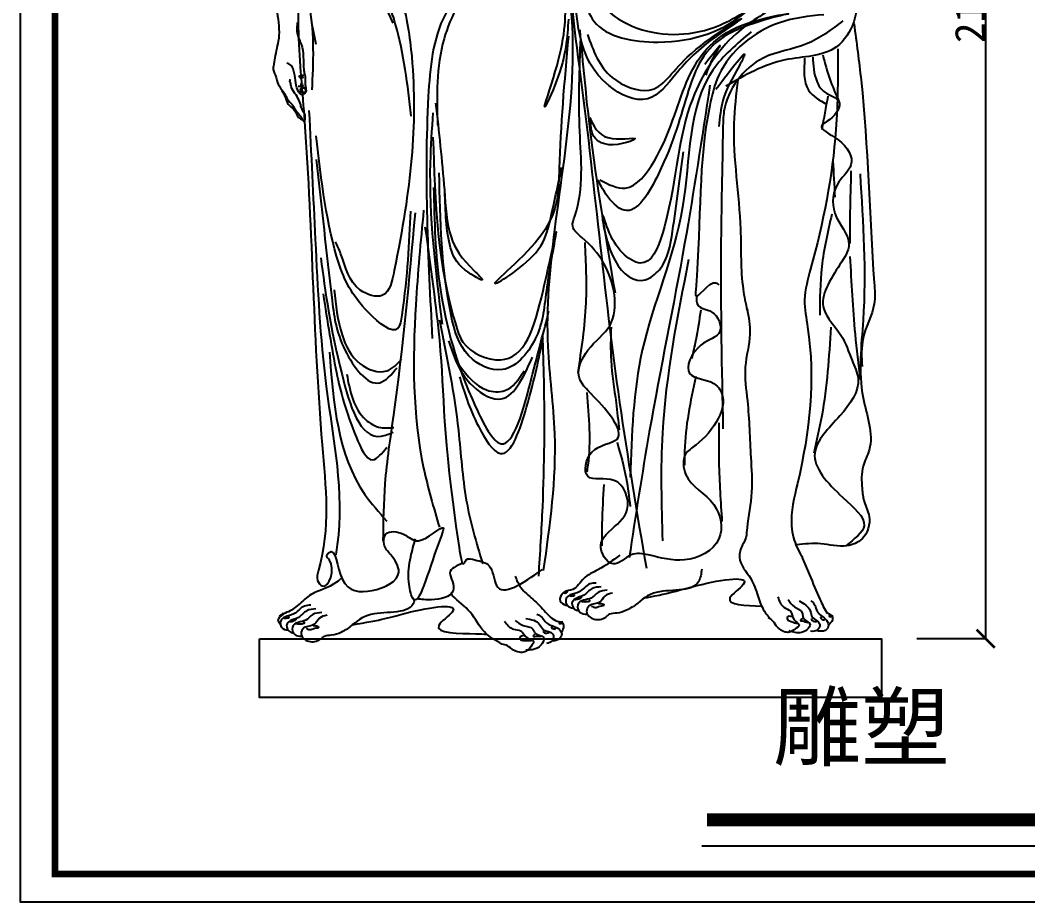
# Model space of a CAD drawing. Extents: x 3172 to 33391, y 13916 to 34175.
# Drawn here: x 3172 to 4841, y 14874 to 16334 of the extents above; entities that cross this region are included whole.
import ezdxf

# ---------------------------------------------------------------- set-up
doc = ezdxf.new("R2010")
doc.units = 0
doc.layers.get('0').update_dxf_attribs({"linetype": 'CONTINUOUS'})
doc.layers.get('DEFPOINTS').update_dxf_attribs({"linetype": 'CONTINUOUS'})
doc.dimstyles.new('ISO-25', dxfattribs={"dimtxt": 2.5, "dimasz": 2.5, "dimexe": 1.25, "dimexo": 0.625, "dimtad": 1, "dimdec": 4, "dimdsep": 46, "dimlunit": 6, "dimtxsty": 'Standard', "dimcen": 2.5, "dimadec": 0, "dimazin": 0, "dimtfac": 1, "dimtdec": 4, "dimtmove": 0, "dimatfit": 3, "dimfxl": 1, "dimtolj": 1, "dimtzin": 0, "dimarcsym": 0})

# ---------------------------------------------------------------- blocks, each defined once
blk = doc.blocks.new('_ARCHTICK')
at = {"color": 0, "linetype": 'ByBlock', "const_width": 0.15}
blk.add_lwpolyline([(-0.5, -0.5), (0.5, 0.5)], dxfattribs=at)
blk = doc.blocks.new('*D35')
at = {"color": 0, "linetype": 'ByBlock'}
for p, q in [((49959.6, -5159), (50074.8, -5159)), ((50073.6, -5159), (50073.6, -7267.6)), ((49959.6, -7267.6), (50074.8, -7267.6))]:
    blk.add_line(p, q, dxfattribs=at)
at = {"layer": 'DEFPOINTS', "color": 0, "linetype": 'ByBlock'}
for p in [(49959, -5159), (49959, -7267.6), (50073.6, -7267.6)]:
    blk.add_point(p, dxfattribs=at)
at = {"color": 0, "linetype": 'ByBlock', "xscale": 30, "yscale": 30, "zscale": 30}
for p, rotation in [((50073.6, -5159), 90), ((50073.6, -7267.6), 270)]:
    blk.add_blockref('_ARCHTICK', p, dxfattribs=dict(at, rotation=rotation))
at = {"color": 0, "linetype": 'ByBlock', "insert": (50047.9, -6213.3), "char_height": 50, "attachment_point": 5, "rotation": 90}
blk.add_mtext('\\A1;2100', dxfattribs=at)
blk = doc.blocks.new('A$C097F7C18')
blk.add_lwpolyline([(-0.00003, 97.66993), (1030.21346, 97.66993), (1030.21346, -0.00002), (-0.00003, -0.00002)], close=True)
for points, knots in [([(40.12922, 1572.8337), (38.7878, 1553.83629), (36.50713, 1521.53708), (31.79752, 1472.26388), (5.93325, 1347.00559), (17.93982, 1217.76449), (33.20601, 1105.44751), (31.90678, 1091.39606)], [0, 0, 0, 0, 48.6697452167, 82.7478710308, 126.4048200991, 374.6179026152, 411.0837227888, 411.0837227888, 411.0837227888, 411.0837227888]), ([(957.97179, 1074.22546), (957.91137, 1029.59173), (957.74504, 906.73449), (930.18993, 769.53874), (898.99504, 661.19922), (922.88017, 542.57879), (908.38218, 416.57932), (877.75266, 301.62259), (884.54773, 260.06885), (892.15262, 243.85611), (897.98419, 234.24394)], [0, 0, 0, 0, 113.7673565939, 313.1520123, 358.0419885516, 396.6629791566, 617.4769901211, 677.7931405045, 695.0885206132, 723.690718437, 723.690718437, 723.690718437, 723.690718437]), ([(916.21924, 1060.87312), (917.09389, 1047.1321), (918.45759, 1025.70805), (934.60868, 998.95931), (970.54337, 990.78038), (951.645, 958.9247), (919.62401, 944.42037), (968.20586, 923.54369), (990.40488, 883.81779), (951.15355, 851.48447), (944.02502, 798.37423), (987.54048, 756.77324), (953.218, 704.87782), (916.77498, 648.84222), (966.45684, 603.28875), (978.4351, 563.02886), (1000.7984, 516.45582), (961.92368, 463.81749), (897.34981, 402.28586), (955.31264, 339.07188), (1018.76486, 286.24773), (984.70101, 262.90207), (971.268, 251.17312)], [0, 0, 0, 0, 34.5907585529, 53.9314977422, 77.6030582094, 106.2167911656, 120.4390463738, 150.6745609415, 190.7391571893, 220.3279668384, 264.7648541316, 313.1269624046, 344.3094592185, 410.8742121021, 455.0452929424, 493.8787498187, 520.8543223806, 579.3566417556, 642.8518388471, 717.0094602276, 766.7784906224, 806.6438082926, 806.6438082926, 806.6438082926, 806.6438082926]), ([(806.19778, 267.44709), (805.05346, 263.71021), (803.17017, 258.82249), (797.46322, 247.91145), (789.48978, 225.28419), (815.32811, 200.5593), (824.76941, 169.63827), (833.79004, 143.58161), (845.39204, 131.47711), (850.60362, 126.0398)], [51.3655382713, 51.3655382713, 51.3655382713, 51.3655382713, 61.330380779, 64.760332316, 82.9892128102, 116.9618795266, 143.4516067063, 166.814940349, 185.8684585607, 185.8684585607, 185.8684585607, 185.8684585607]), ([(596.63983, 236.20405), (585.00774, 227.31996), (566.12384, 212.89725), (535.56345, 200.68538), (523.73321, 176.7382), (502.269, 177.92244), (494.29972, 159.47378), (504.20632, 154.09943), (508.69382, 153.01833), (509.38795, 152.88084)], [0, 0, 0, 0, 31.093375692, 50.4779917608, 68.6690208202, 80.2938005854, 91.0452939931, 98.9498002142, 100.4026705978, 100.4026705978, 100.4026705978, 100.4026705978]), ([(897.98419, 234.24394), (901.99871, 223.88675), (912.72026, 200.34295), (925.00702, 168.0753), (935.77414, 147.29675), (939.79124, 139.5445)], [52.3016702008, 52.3016702008, 52.3016702008, 52.3016702008, 80.7272884084, 118.1896472544, 140.4843514027, 140.4843514027, 140.4843514027, 140.4843514027]), ([(337.03893, 222.81239), (326.37908, 218.38482), (309.92169, 211.54923), (320.78553, 192.45949), (323.99696, 167.44199), (288.38924, 160.27044), (268.40161, 162.601), (260.88225, 163.57424)], [0, 0, 0, 0, 23.133290777, 35.7147385343, 48.6971536152, 81.8717875453, 102.2732882814, 102.2732882814, 102.2732882814, 102.2732882814]), ([(732.59573, 212.91211), (731.55306, 205.28288), (726.72077, 169.92525), (657.79574, 186.20249), (629.15488, 158.89355), (618.7954, 150.14156)], [0, 0, 0, 0, 15.1487561761, 70.2069001497, 98.9777048171, 98.9777048171, 98.9777048171, 98.9777048171]), ([(639.84915, 165.48274), (682.84198, 173.51238), (746.99307, 194.36029), (831.75855, 204.7045), (756.20599, 154.24366), (805.43944, 152.32228), (831.62129, 151.62638)], [153.4854136957, 153.4854136957, 153.4854136957, 153.4854136957, 184.58159414, 250.2185088159, 277.018614206, 325.0366720225, 325.0366720225, 325.0366720225, 325.0366720225]), ([(137.06449, 199.19411), (117.76131, 181.03901), (93.34847, 178.20227), (71.20657, 160.04717), (51.90339, 142.45942), (40.54859, 140.75737), (26.92281, 127.70839), (33.7357, 125.439), (35.99178, 116.36489), (36.68591, 116.2274)], [0, 0, 0, 0, 31.093375692, 50.4779917608, 68.6690208202, 80.2938005854, 91.0452939931, 98.9498002142, 100.4026705978, 100.4026705978, 100.4026705978, 100.4026705978]), ([(401.58602, 88.78806), (391.56665, 94.196), (368.60453, 106.69217), (352.19566, 144.19642), (327.81343, 159.71261), (318.07704, 170.59057), (317.67006, 172.05923)], [0, 0, 0, 0, 30.9881900799, 65.1590478817, 99.2105082679, 102.5808189397, 102.5808189397, 102.5808189397, 102.5808189397]), ([(253.37027, 165.25883), (257.16609, 161.14524), (248.41903, 134.59423), (185.09371, 149.54905), (156.45284, 122.24011), (145.66452, 114.18684)], [8.0412871479, 8.0412871479, 8.0412871479, 8.0412871479, 15.1487561761, 70.2069001497, 98.9777048171, 98.9777048171, 98.9777048171, 98.9777048171]), ([(153.83729, 120.76074), (200.84148, 127.95677), (264.88639, 148.74711), (349.53807, 159.07743), (270.88855, 106.54817), (341.19705, 106.54715), (371.03061, 105.32038), (376.3823, 105.04826)], [153.6512625029, 153.6512625029, 153.6512625029, 153.6512625029, 184.58159414, 250.2185088159, 277.018614206, 330.7940394024, 343.9541979637, 343.9541979637, 343.9541979637, 343.9541979637]), ([(858.53415, 166.80073), (860.74383, 160.12167), (864.3703, 149.16016), (882.77089, 144.65688), (881.4607, 128.73765), (898.0607, 121.17519), (885.27463, 111.93435), (873.5217, 105.33096), (857.93129, 114.24002), (851.69993, 126.64589), (845.62405, 130.7399), (842.76494, 132.3083)], [0, 0, 0, 0, 11.6875789105, 19.1813963038, 28.3625227631, 35.3248133207, 41.3336225363, 48.8515268461, 60.0565236603, 67.5118499126, 73.20918131, 73.20918131, 73.20918131, 73.20918131]), ([(938.29697, 142.4297), (939.29254, 141.50655), (942.92962, 138.67378), (949.84969, 136.08503), (949.05815, 126.74024), (945.4925, 122.95211), (943.18323, 120.49876)], [84.2898551656, 84.2898551656, 84.2898551656, 84.2898551656, 87.6973724, 95.6457093134, 100.2615659378, 108.7456360553, 108.7456360553, 108.7456360553, 108.7456360553]), ([(405.78632, 126.48094), (409.97258, 120.82694), (416.84297, 111.54772), (435.72928, 113.0203), (439.45957, 97.48892), (457.59149, 95.49284), (448.33362, 82.71909), (439.23294, 72.77356), (421.63922, 76.36431), (411.84305, 86.20149), (404.79206, 88.1917), (401.58602, 88.78806)], [0, 0, 0, 0, 11.6875789105, 19.1813963038, 28.3625227631, 35.3248133207, 41.3336225363, 48.8515268461, 60.0565236603, 67.5118499126, 73.20918131, 73.20918131, 73.20918131, 73.20918131])]:
    blk.add_open_spline(points, degree=3, knots=knots)
for points in [[(466.3467, 1505.78396), (455.20871, 1424.13705), (458.92137, 1357.33504), (496.04801, 1238.5759), (488.62268, 774.67304), (477.48469, 581.68945), (488.62268, 436.95176), (470.05936, 210.56716)], [(529.46197, 1487.22784), (551.73795, 1405.58094), (525.74931, 1286.8218), (529.46197, 1045.59232), (596.28991, 488.90888), (640.84187, 214.27839)], [(166.75722, 1449.81413), (165.72385, 1426.05576), (162.62373, 1421.92387), (156.42348, 1398.1655), (109.92168, 1289.70337), (81.4174, 1239.24897), (64.02306, 1119.85417), (73.30004, 971.48004), (103.79158, 418.828), (97.6755, 210.96212), (96.14649, 194.14944), (103.79158, 184.97889), (116.02373, 227.7748), (111.43667, 235.41693), (114.49471, 240.00221), (137.42999, 195.67787), (186.35859, 177.33676), (230.70013, 207.90527), (216.93897, 236.94536), (206.23583, 253.75804), (209.29387, 270.57072), (238.34523, 270.57072), (262.80952, 259.87174), (304.09304, 281.2697), (296.44794, 255.28646), (253.37027, 165.25883), (247.20617, 191.8186), (250.61261, 233.23493), (258.22247, 262.92859)], [(169.43402, 1420.27119), (169.43402, 1325.13402), (234.09653, 1159.99026), (252.05834, 1061.26301), (223.25577, 707.43855), (203.74675, 666.279), (166.8964, 674.94416), (134.38139, 735.60035), (125.71072, 755.09697)], [(461.69921, 1357.3262), (453.02854, 1298.83631), (418.34586, 1255.51047), (333.80682, 1171.02507), (307.79481, 1132.03181), (279.61512, 995.55541), (286.11813, 594.79135)], [(466.03456, 1329.1644), (487.71123, 1285.83855), (461.69921, 1253.34417), (364.15417, 1190.5217), (305.62714, 1090.87226), (294.78881, 947.89698)], [(130.04606, 1305.33519), (97.53103, 1227.34867), (80.18969, 1201.35316), (82.35736, 1145.02957), (86.6927, 1006.38686)], [(136.54906, 1283.67226), (127.87839, 1238.18013), (97.53103, 1201.35316), (93.1957, 1082.20709)], [(251.43545, 963.06103), (225.42344, 1114.70148), (195.07608, 1201.35316), (160.3934, 1242.51272), (136.54906, 1242.51272), (162.56107, 1220.84979), (184.23774, 1192.688), (221.0881, 1116.86777)], [(534.79841, 1233.90641), (545.69912, 1178.59947), (609.42634, 1115.75068), (745.26592, 1107.37084), (832.47159, 1153.45995)], [(511.55558, 1123.36664), (492.04657, 1021.55091), (472.53756, 978.22507), (489.8789, 1036.71496), (507.22024, 1162.3599), (507.22024, 1212.18462)], [(533.12137, 1205.41495), (554.08428, 1119.9406), (660.5758, 1085.58326), (810.67018, 1140.05221), (825.76346, 1155.13592)], [(543.18357, 1098.15302), (584.27085, 1026.92439), (645.48252, 1005.97479), (708.37122, 1060.44375), (797.25391, 1123.29253), (756.16663, 1094.80109), (689.08535, 1031.95229), (642.96697, 991.72906), (578.40124, 1013.51665), (522.22067, 1197.8731)], [(990.72935, 1171.66706), (984.1806, 1119.31038), (955.80273, 1077.86134), (870.6691, 1056.04606), (772.43799, 1012.4155)], [(861.10586, 1147.66332), (789.29148, 1099.2611), (717.47708, 992.44239), (670.71422, 780.47403), (637.31218, 720.38851), (582.19882, 763.78361), (568.838, 798.83349), (588.87922, 723.7266), (638.98228, 692.01479), (662.36372, 708.70521), (684.07504, 772.12882), (702.44616, 903.98316)], [(563.82769, 857.24998), (605.58024, 843.89764), (654.0132, 888.96177), (707.45647, 1019.14707), (800.98219, 1114.28248), (876.13678, 1132.64195), (777.60075, 1099.2611), (710.79668, 1005.79473), (660.69361, 867.26422), (603.91015, 807.1787), (573.8483, 833.88338), (560.48748, 857.24998)], [(934.59035, 1130.9729), (861.10586, 1117.62056), (760.89973, 1030.83036), (745.86881, 980.7591), (722.48739, 675.32437), (722.48739, 665.31011), (755.88943, 687.00766), (760.89973, 683.66958)], [(966.32229, 1120.95865), (906.19862, 1082.57067), (834.38423, 1059.20409), (769.25025, 970.74484), (767.58015, 944.04017), (764.23994, 743.7551), (767.58015, 444.99654)], [(62.50521, 1118.19967), (61.72097, 1105.13402), (63.28946, 1096.24938), (69.04058, 1082.13846), (73.48463, 1039.54443), (74.53029, 1033.0116), (75.57594, 1029.35322), (75.57594, 1015.76494), (76.6216, 1010.27736), (75.31453, 1000.60878), (70.08624, 998.51827), (63.28946, 1005.83504), (59.62966, 1022.03645), (56.23127, 1039.0218), (52.31005, 1046.8612), (45.25186, 1050.78089)], [(530.42565, 1105.93727), (547.12667, 940.70208), (588.87922, 670.31724)], [(814.343, 1102.59919), (750.87912, 1039.17558), (700.77606, 812.18583), (633.97198, 575.18183), (613.93076, 364.88251)], [(984.69342, 1115.95152), (996.38413, 1022.48515), (1018.09546, 687.00766), (1018.09546, 651.95778), (999.72433, 595.21035), (998.05423, 548.47716)], [(31.91971, 1091.28443), (25.38435, 1059.40423), (23.03162, 1045.81594), (22.77021, 1040.06705), (27.47567, 1027.0014), (28.52133, 1022.29776), (43.16054, 997.21171), (46.82035, 990.15625), (53.87854, 982.31686), (63.81229, 967.68333), (64.85795, 966.63807), (68.51775, 961.41181), (72.17755, 956.18555), (74.53029, 954.09505), (75.57594, 958.27605), (75.31453, 966.11545), (70.60906, 973.69353), (68.25633, 981.79423), (57.01551, 1003.22191), (52.04863, 1014.981), (52.04863, 1016.54887), (50.48015, 1019.68464), (51.52581, 1024.12696)], [(511.55558, 1095.20485), (496.3819, 876.40933), (468.20223, 768.09473), (390.16619, 685.77563), (461.69921, 742.09922), (481.20823, 789.75765), (500.71724, 878.57563)], [(724.15749, 665.31011), (725.8276, 650.28874), (749.20902, 638.60544), (762.56984, 606.89364), (730.8379, 583.52704), (712.46678, 536.79386), (752.54923, 520.10344), (762.56984, 510.08919), (722.48739, 418.29187), (705.78637, 403.27048), (705.78637, 369.88964), (752.54923, 319.81838), (760.89973, 263.07094), (704.11627, 228.02105), (643.99259, 236.36626), (615.60086, 236.36626), (585.53902, 221.34488), (565.49779, 253.05668), (578.85861, 274.75423), (608.92045, 311.47316), (587.20913, 359.87538), (543.78646, 366.55156), (550.46688, 406.60857), (592.21942, 428.30612), (553.80708, 498.40589), (528.75554, 533.45578), (543.78646, 575.18183), (580.52871, 616.90789), (570.5081, 718.71947), (533.76585, 762.11457), (518.73494, 780.47403), (522.07514, 797.16446), (530.42565, 937.364), (532.09575, 1092.58493)], [(737.51831, 1049.18983), (762.56984, 1079.23259), (752.54923, 1062.54217), (739.18841, 1030.83036)], [(755.88943, 1007.46378), (802.65229, 1062.54217), (794.30178, 1045.85175), (767.58015, 989.10431), (760.89973, 945.70921)], [(902.85841, 1059.20409), (909.53882, 1005.79473), (939.60066, 982.42814)], [(932.92025, 1064.21121), (944.61097, 1024.1542), (959.64189, 987.43527)], [(73.22321, 1030.13716), (69.04058, 1029.87584), (64.85795, 1027.78534)], [(71.65472, 1028.56928), (66.42644, 1028.56928), (66.42644, 1027.52403), (73.48463, 1027.52403)], [(792.27494, 1023.26633), (785.68329, 950.81188), (796.66937, 775.16474), (801.06381, 676.36322), (807.65546, 641.23379)], [(37.14801, 1005.31241), (42.63771, 994.59858), (46.29752, 984.66868), (52.57147, 977.87454), (59.36824, 970.29646), (64.59653, 960.88919), (71.91614, 956.70817)], [(73.22321, 1013.41312), (69.82482, 1012.36787), (64.0737, 1011.84524)], [(71.39331, 1017.0715), (70.34765, 1015.50362), (67.47209, 1015.50362)], [(67.73351, 1008.9708), (72.96179, 1009.75474), (74.00745, 1010.01605), (75.57594, 1007.14161), (75.83736, 1002.69928), (72.70038, 1001.91535), (69.04058, 1002.43797), (67.73351, 1007.92555)], [(745.86881, 1014.13994), (704.11627, 752.10031), (645.6627, 439.98942), (612.26065, 231.35913)], [(941.27076, 995.78048), (931.25014, 940.70208)], [(81.92771, 972.05862), (92.35026, 758.53202), (110.58971, 515.05961), (128.82917, 253.35933), (126.22353, 236.43344)], [(287.27682, 968.70876), (282.64765, 885.43671), (302.32159, 618.27221)], [(291.69115, 984.39498), (306.18153, 840.43489), (317.26242, 762.91792), (355.61932, 706.69682), (369.25733, 692.21563), (340.27656, 708.40049), (316.41004, 745.02939), (307.03391, 838.73122)], [(547.12667, 960.7306), (577.18851, 927.34975), (622.28126, 925.68071), (578.85861, 915.66645), (552.13698, 932.35687), (548.79677, 957.39251)], [(249.99127, 805.40371), (235.66026, 633.54084), (229.14617, 611.40698), (180.94189, 637.44681), (131.4348, 719.47228), (93.65307, 930.39489)], [(287.27682, 928.22929), (326.62469, 612.48943), (337.03893, 588.76619), (398.97546, 559.44644), (469.60484, 673.46765), (491.33696, 771.20012), (476.12448, 679.98315), (458.73878, 598.53943), (402.23527, 543.1577), (346.81837, 565.96194), (317.36637, 633.30744), (297.69242, 869.24492)], [(93.65307, 891.33515), (119.70943, 662.18465), (141.85735, 574.95122), (199.18135, 521.56957), (227.84336, 546.30741)], [(949.62127, 888.96177), (952.96148, 828.87625)], [(979.68312, 872.27135), (978.013, 803.84062), (978.013, 752.10031)], [(994.71402, 867.26422), (999.72433, 625.25311), (999.72433, 496.73685), (1009.74494, 409.94666), (999.72433, 383.24198), (998.05423, 346.52305), (1001.39444, 324.8255), (1009.74494, 299.78986), (998.05423, 263.07094), (973.0027, 251.38764), (929.58005, 254.72573), (889.4976, 253.05668)], [(288.4341, 844.95724), (357.87154, 481.79858), (400.06207, 420.44916), (450.04593, 526.86896), (479.38429, 639.80425)], [(257.7167, 802.69169), (221.8587, 468.22948), (207.73283, 354.20826), (204.47302, 259.73355)], [(271.84257, 807.03535), (258.80331, 650.66341), (271.84257, 380.27026), (297.92112, 282.53779)], [(947.95118, 800.50254), (931.25014, 713.71234), (927.90995, 633.59832)], [(274.01579, 779.88745), (297.92112, 592.02393), (330.51928, 248.87439), (339.21213, 222.81239), (342.47196, 228.24198), (356.59783, 228.24198), (380.50316, 218.46873), (392.45583, 185.89124), (468.51824, 211.95323)], [(538.77616, 753.76936), (540.44627, 653.62682), (527.08544, 538.46291)], [(101.46999, 728.58622), (136.64608, 534.58949), (201.78699, 433.03415), (221.32926, 439.54411)], [(710.79668, 725.39563), (667.37402, 438.32037), (667.37402, 259.73286)], [(978.013, 730.40276), (986.36352, 601.88651), (994.71402, 526.77961)], [(105.37844, 668.69461), (127.52635, 538.49546), (160.0968, 431.73216), (187.45599, 393.97441), (210.90672, 414.80627)], [(123.61789, 675.20457), (136.64608, 600.99105), (166.6109, 552.81737), (210.90672, 541.09944), (235.66026, 560.62931)], [(730.8379, 641.94353), (722.48739, 591.87226), (715.80698, 561.8295)], [(807.5797, 644.56503), (812.12566, 602.16744), (804.54905, 547.65626), (808.05832, 491.56052), (813.64098, 397.7505), (815.1563, 340.21092), (807.5797, 281.15713), (806.06438, 266.01514)], [(297.92112, 625.68734), (329.43269, 442.16748), (342.47196, 327.06036), (369.6371, 221.72648)], [(468.51824, 601.79718), (470.69145, 524.69712), (468.51824, 316.20119), (461.9986, 201.09407)], [(582.19882, 613.5698), (582.19882, 558.49141), (590.54932, 488.39164), (595.55963, 443.3275)], [(946.28107, 613.5698), (931.25014, 466.69409), (917.88933, 404.93953)], [(313.1336, 590.93801), (348.99159, 520.35346), (395.71564, 494.29146), (452.21915, 563.79011)], [(331.25385, 531.5305), (362.5007, 449.415), (398.97546, 404.16041), (442.43969, 481.26047), (469.60484, 595.28168)], [(115.80099, 572.34724), (174.42781, 336.68678), (210.90672, 292.41907)], [(144.46298, 535.89148), (175.73063, 460.37597), (200.48417, 447.35606), (222.63208, 447.35606)], [(331.60589, 549.67319), (376.15674, 509.4943), (406.5817, 508.40837), (438.09327, 540.98587)], [(722.48739, 531.78673), (704.11627, 408.27761), (704.11627, 384.91102)], [(542.11636, 505.08206), (543.78646, 384.91102), (542.11636, 373.22772)], [(760.89973, 455.01079), (760.89973, 389.91814), (765.91004, 291.44465)], [(592.21942, 423.29899), (607.25034, 363.21347), (613.93076, 316.48029)], [(570.5081, 353.19922), (567.1679, 288.10657), (567.1679, 251.38764)], [(423.32699, 200.98154), (432.89464, 182.25679), (452.82724, 163.13364), (473.9558, 141.62009), (493.09108, 126.87933), (501.86142, 123.69214), (503.45604, 118.51296), (500.66548, 108.95138)], [(557.67721, 189.63417), (547.18257, 188.26617), (529.38733, 175.27021), (514.78609, 170.02622), (507.94176, 164.09824), (509.53877, 152.69827), (520.03341, 148.36628)], [(504.36247, 173.62687), (508.19735, 173.62687), (509.90175, 175.75601), (509.90175, 176.18183)], [(513.73663, 168.09111), (516.71931, 168.51694), (521.83249, 169.79442), (521.40639, 171.0719)], [(565.8904, 183.47819), (551.06101, 180.5142), (537.14423, 169.57022), (523.22743, 163.64224), (517.52383, 156.80226), (525.28073, 144.71829), (529.38733, 144.03429)], [(575.92873, 177.7782), (560.87121, 174.13021), (549.23587, 164.78224), (536.68793, 161.36224), (527.10588, 153.61027), (531.21247, 141.0703), (542.1634, 138.33431)], [(584.59821, 172.99022), (572.05029, 168.20222), (563.60895, 158.17025), (546.26999, 152.01427), (541.70711, 142.43829), (554.0269, 130.12633), (573.41915, 133.54632), (580.26348, 138.56231), (592.12698, 140.6143), (608.06404, 145.22429), (618.36655, 150.84028)], [(84.97517, 152.98073), (74.48053, 151.61273), (56.68529, 138.61677), (42.08406, 133.37278), (35.23973, 127.4448), (36.83674, 116.04483), (47.33138, 111.71284)], [(522.25858, 162.55535), (526.51957, 162.98118), (533.33713, 166.3878), (531.63274, 166.3878)], [(533.33713, 159.57456), (536.31982, 159.14873), (542.71129, 159.14873), (547.39836, 160.85204), (545.69397, 162.12953)], [(549.95496, 151.48383), (555.92033, 149.3547), (564.01618, 151.48383), (570.83374, 153.61297), (567.42497, 154.89046), (561.45959, 155.74211)], [(875.56981, 162.45448), (885.95508, 150.64982), (899.11047, 139.61143), (900.78079, 131.93205), (911.91824, 121.13813), (906.53357, 112.42448), (887.39171, 107.81733), (876.91819, 110.42413)], [(893.7312, 160.25433), (912.20372, 143.69205), (915.52364, 133.37295), (928.05133, 121.70226), (923.93241, 111.7334), (912.84674, 109.92814)], [(913.26727, 160.95715), (919.60115, 153.42115), (923.67844, 142.85289), (938.9918, 128.16874), (942.06271, 117.09275), (936.79218, 111.27739), (924.31626, 110.34891)], [(33.7357, 135.08391), (35.49532, 136.97343), (39.4131, 137.92064), (37.19971, 139.5284)], [(41.03459, 131.43767), (44.01727, 131.8635), (49.13045, 133.14098), (48.70436, 134.41846)], [(93.18836, 146.82475), (78.35898, 143.86076), (64.44219, 132.91678), (50.5254, 126.9888), (44.82179, 120.14882), (52.57869, 108.06485), (56.68529, 107.38085)], [(103.2267, 141.12476), (88.16918, 137.47677), (76.53383, 128.1288), (63.98589, 124.7088), (54.40384, 116.95683), (58.51044, 104.41686), (69.46136, 101.68087)], [(111.89617, 136.33678), (99.34825, 131.54878), (90.90691, 121.51681), (73.56796, 115.36083), (69.00508, 105.78485), (81.32486, 93.47289), (100.71711, 96.89288), (107.56144, 101.90887), (119.42494, 103.96086), (135.36201, 108.57085), (145.66452, 114.18684)], [(459.60432, 138.0345), (467.97602, 132.85532), (475.15176, 124.09054), (494.28705, 114.92737), (500.66548, 105.36579), (497.47626, 98.19461), (485.91535, 93.41383)], [(883.02175, 133.86299), (874.13259, 133.02183), (873.97954, 130.92044), (883.86668, 124.97806), (888.72377, 123.38016), (891.31201, 123.06661)], [(931.20015, 134.68908), (929.43029, 132.58165), (933.64862, 129.04215), (935.91083, 129.37379)], [(944.61372, 136.19352), (943.32293, 135.54229), (947.2086, 134.26397), (949.29784, 137.3422)], [(49.55655, 125.90192), (53.81754, 126.32774), (60.63509, 129.73436), (58.9307, 129.73436)], [(60.63509, 122.92112), (63.61779, 122.49529), (70.00925, 122.49529), (74.69632, 124.1986), (72.99193, 125.47609)], [(77.25292, 114.83039), (83.21829, 112.70126), (91.31415, 114.83039), (98.13171, 116.95953), (94.72293, 118.23702), (88.75755, 119.08868)], [(423.32699, 127.67613), (436.88116, 119.70816), (452.82724, 113.33377), (456.81376, 106.561), (470.76656, 99.78821), (468.37466, 89.82824), (451.63127, 79.46987), (440.86767, 78.67307)], [(441.26634, 131.26172), (463.9895, 121.30175), (470.36793, 112.53697), (485.91535, 105.36579), (485.11806, 94.60902), (475.15176, 89.42983)], [(484.84799, 118.6862), (483.82536, 116.13123), (488.93853, 114.08725), (490.9838, 115.10924)], [(497.1196, 124.30712), (496.09698, 123.28513), (500.18752, 123.28513), (501.21015, 126.86208)], [(899.36287, 131.1767), (896.14252, 127.93267), (899.05677, 126.97393), (907.95921, 124.58311)], [(914.3999, 131.07119), (914.40654, 129.4552), (921.37278, 126.08754), (923.14929, 126.57897)], [(439.34074, 102.84541), (431.15965, 99.26846), (431.67097, 97.22448), (442.91995, 94.66952), (448.03312, 94.66952), (450.58973, 95.18052)], [(455.7029, 105.40037), (453.65763, 101.31243), (456.72553, 101.31243), (465.92924, 101.82343)], [(470.01979, 109.99931), (470.5311, 108.46633), (478.20086, 107.44435), (479.73482, 108.46633)]]:
    blk.add_spline(points, degree=3)
dim = blk.add_linear_dim(base=(1202.61073, 97.66993), p1=(1088.02109, 2206.36384), p2=(1088.02109, 97.66993), angle=90, text='2100', dimstyle='ISO-25', override={"dimtxt": 50, "dimasz": 30, "dimblk1": 'ARCHTICK', "dimblk2": 'ARCHTICK', "dimsah": 1})
dim.commit()
dim.dimension.update_dxf_attribs({"geometry": '*D35', "text_midpoint": (1176.98081, 1152.01689), "insert": (-48870.94205, 7365.31617)})
blk = doc.blocks.new('A$C1D6603B9')
blk.add_blockref('A$C097F7C18', (0, 0))

msp = doc.modelspace()

# ---------------------------------------------------------------- linework, layer by layer
msp.add_line((4300.89407, 14967.21459), (5005.82772, 14967.21459))
msp.add_lwpolyline([(6795.4291, 14874.40107), (6795.4291, 17580.93952), (3171.87102, 17580.93952), (3171.87102, 14874.40107)], close=True)
at = {"const_width": 11.0848}
msp.add_lwpolyline([(6749.24243, 14920.58773), (6749.24243, 17534.75286), (3229.81872, 17534.75286), (3229.81872, 14920.58773)], close=True, dxfattribs=at)
at = {"const_width": 21.42}
msp.add_lwpolyline([(4309.6242, 15009.99536), (4989.50838, 15009.99536)], dxfattribs=at)

# ---------------------------------------------------------------- block references
msp.add_blockref('A$C1D6603B9', (3568.28934, 15212.51727))

# ---------------------------------------------------------------- texts
at = {"insert": (4418.99395, 15217.58531), "char_height": 107.1, "width": 925.707, "attachment_point": 1}
msp.add_mtext('\\f宋体|b0|i0|c134|p54;雕塑', dxfattribs=at)

doc.saveas('drawing.dxf')
